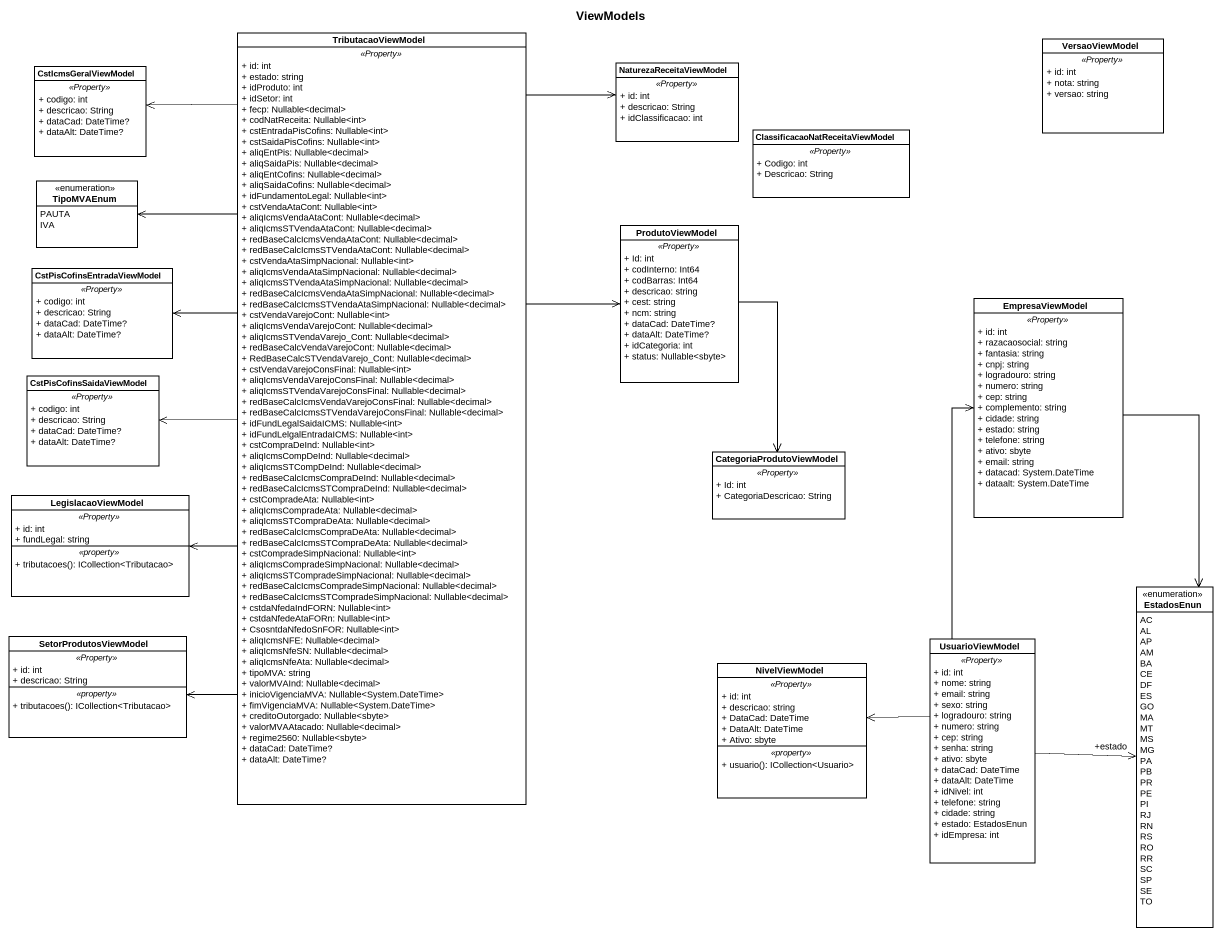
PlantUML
@startuml
title ViewModels
hide circle
hide empty members
skinparam classAttributeIconSize 0
class TributacaoViewModel {
  .. <<Property>> ..
  + id: int
  + estado: string
  + idProduto: int
  + idSetor: int
  + fecp: Nullable<decimal>
  + codNatReceita: Nullable<int>
  + cstEntradaPisCofins: Nullable<int>
  + cstSaidaPisCofins: Nullable<int>
  + aliqEntPis: Nullable<decimal>
  + aliqSaidaPis: Nullable<decimal>
  + aliqEntCofins: Nullable<decimal>
  + aliqSaidaCofins: Nullable<decimal>
  + idFundamentoLegal: Nullable<int>
  + cstVendaAtaCont: Nullable<int>
  + aliqIcmsVendaAtaCont: Nullable<decimal>
  + aliqIcmsSTVendaAtaCont: Nullable<decimal>
  + redBaseCalcIcmsVendaAtaCont: Nullable<decimal>
  + redBaseCalcIcmsSTVendaAtaCont: Nullable<decimal>
  + cstVendaAtaSimpNacional: Nullable<int>
  + aliqIcmsVendaAtaSimpNacional: Nullable<decimal>
  + aliqIcmsSTVendaAtaSimpNacional: Nullable<decimal>
  + redBaseCalcIcmsVendaAtaSimpNacional: Nullable<decimal>
  + redBaseCalcIcmsSTVendaAtaSimpNacional: Nullable<decimal>
  + cstVendaVarejoCont: Nullable<int>
  + aliqIcmsVendaVarejoCont: Nullable<decimal>
  + aliqIcmsSTVendaVarejo_Cont: Nullable<decimal>
  + redBaseCalcVendaVarejoCont: Nullable<decimal>
  + RedBaseCalcSTVendaVarejo_Cont: Nullable<decimal>
  + cstVendaVarejoConsFinal: Nullable<int>
  + aliqIcmsVendaVarejoConsFinal: Nullable<decimal>
  + aliqIcmsSTVendaVarejoConsFinal: Nullable<decimal>
  + redBaseCalcIcmsVendaVarejoConsFinal: Nullable<decimal>
  + redBaseCalcIcmsSTVendaVarejoConsFinal: Nullable<decimal>
  + idFundLegalSaidaICMS: Nullable<int>
  + idFundLelgalEntradaICMS: Nullable<int>
  + cstCompraDeInd: Nullable<int>
  + aliqIcmsCompDeInd: Nullable<decimal>
  + aliqIcmsSTCompDeInd: Nullable<decimal>
  + redBaseCalcIcmsCompraDeInd: Nullable<decimal>
  + redBaseCalcIcmsSTCompraDeInd: Nullable<decimal>
  + cstCompradeAta: Nullable<int>
  + aliqIcmsCompradeAta: Nullable<decimal>
  + aliqIcmsSTCompraDeAta: Nullable<decimal>
  + redBaseCalcIcmsCompraDeAta: Nullable<decimal>
  + redBaseCalcIcmsSTCompraDeAta: Nullable<decimal>
  + cstCompradeSimpNacional: Nullable<int>
  + aliqIcmsCompradeSimpNacional: Nullable<decimal>
  + aliqIcmsSTCompradeSimpNacional: Nullable<decimal>
  + redBaseCalcIcmsCompradeSimpNacional: Nullable<decimal>
  + redBaseCalcIcmsSTCompradeSimpNacional: Nullable<decimal>
  + cstdaNfedaIndFORN: Nullable<int>
  + cstdaNfedeAtaFORn: Nullable<int>
  + CsosntdaNfedoSnFOR: Nullable<int>
  + aliqIcmsNFE: Nullable<decimal>
  + aliqIcmsNfeSN: Nullable<decimal>
  + aliqIcmsNfeAta: Nullable<decimal>
  + tipoMVA: string
  + valorMVAInd: Nullable<decimal>
  + inicioVigenciaMVA: Nullable<System.DateTime>
  + fimVigenciaMVA: Nullable<System.DateTime>
  + creditoOutorgado: Nullable<sbyte>
  + valorMVAAtacado: Nullable<decimal>
  + regime2560: Nullable<sbyte>
  + dataCad: DateTime?
  + dataAlt: DateTime?
}
class CstIcmsGeralViewModel {
  .. <<Property>> ..
  + codigo: int
  + descricao: String
  + dataCad: DateTime?
  + dataAlt: DateTime?
}
class NaturezaReceitaViewModel {
  .. <<Property>> ..
  + id: int
  + descricao: String
  + idClassificacao: int
}
class VersaoViewModel {
  .. <<Property>> ..
  + id: int
  + nota: string
  + versao: string
}
class "ClassificacaoNatReceitaViewModel" as ClassificacaoNatReceitaViewM {
  .. <<Property>> ..
  + Codigo: int
  + Descricao: String
}
enum TipoMVAEnum {
  PAUTA
  IVA
}
class ProdutoViewModel {
  .. <<Property>> ..
  + Id: int
  + codInterno: Int64
  + codBarras: Int64
  + descricao: string
  + cest: string
  + ncm: string
  + dataCad: DateTime?
  + dataAlt: DateTime?
  + idCategoria: int
  + status: Nullable<sbyte>
}
class CstPisCofinsEntradaViewModel {
  .. <<Property>> ..
  + codigo: int
  + descricao: String
  + dataCad: DateTime?
  + dataAlt: DateTime?
}
class EmpresaViewModel {
  .. <<Property>> ..
  + id: int
  + razacaosocial: string
  + fantasia: string
  + cnpj: string
  + logradouro: string
  + numero: string
  + cep: string
  + complemento: string
  + cidade: string
  + estado: string
  + telefone: string
  + ativo: sbyte
  + email: string
  + datacad: System.DateTime
  + dataalt: System.DateTime
}
class CstPisCofinsSaidaViewModel {
  .. <<Property>> ..
  + codigo: int
  + descricao: String
  + dataCad: DateTime?
  + dataAlt: DateTime?
}
class CategoriaProdutoViewModel {
  .. <<Property>> ..
  + Id: int
  + CategoriaDescricao: String
}
class LegislacaoViewModel {
  .. <<Property>> ..
  + id: int
  + fundLegal: string
  .. <<property>> ..
  + tributacoes(): ICollection<Tributacao>
}
enum EstadosEnun {
  AC
  AL
  AP
  AM
  BA
  CE
  DF
  ES
  GO
  MA
  MT
  MS
  MG
  PA
  PB
  PR
  PE
  PI
  RJ
  RN
  RS
  RO
  RR
  SC
  SP
  SE
  TO
}
class SetorProdutosViewModel {
  .. <<Property>> ..
  + id: int
  + descricao: String
  .. <<property>> ..
  + tributacoes(): ICollection<Tributacao>
}
class UsuarioViewModel {
  .. <<Property>> ..
  + id: int
  + nome: string
  + email: string
  + sexo: string
  + logradouro: string
  + numero: string
  + cep: string
  + senha: string
  + ativo: sbyte
  + dataCad: DateTime
  + dataAlt: DateTime
  + idNivel: int
  + telefone: string
  + cidade: string
  + estado: EstadosEnun
  + idEmpresa: int
}
class NivelViewModel {
  .. <<Property>> ..
  + id: int
  + descricao: string
  + DataCad: DateTime
  + DataAlt: DateTime
  + Ativo: sbyte
  .. <<property>> ..
  + usuario(): ICollection<Usuario>
}
TributacaoViewModel -up-> CstIcmsGeralViewModel
TributacaoViewModel -up-> NaturezaReceitaViewModel
TributacaoViewModel -up-> TipoMVAEnum
TributacaoViewModel -right-> ProdutoViewModel
TributacaoViewModel -left-> CstPisCofinsEntradaViewModel
TributacaoViewModel -left-> CstPisCofinsSaidaViewModel
TributacaoViewModel -left-> LegislacaoViewModel
TributacaoViewModel --> SetorProdutosViewModel
ProdutoViewModel --> CategoriaProdutoViewModel
EmpresaViewModel --> EstadosEnun
UsuarioViewModel -up-> EmpresaViewModel
UsuarioViewModel -right-> "+estado" EstadosEnun
UsuarioViewModel -left-> NivelViewModel
@enduml
